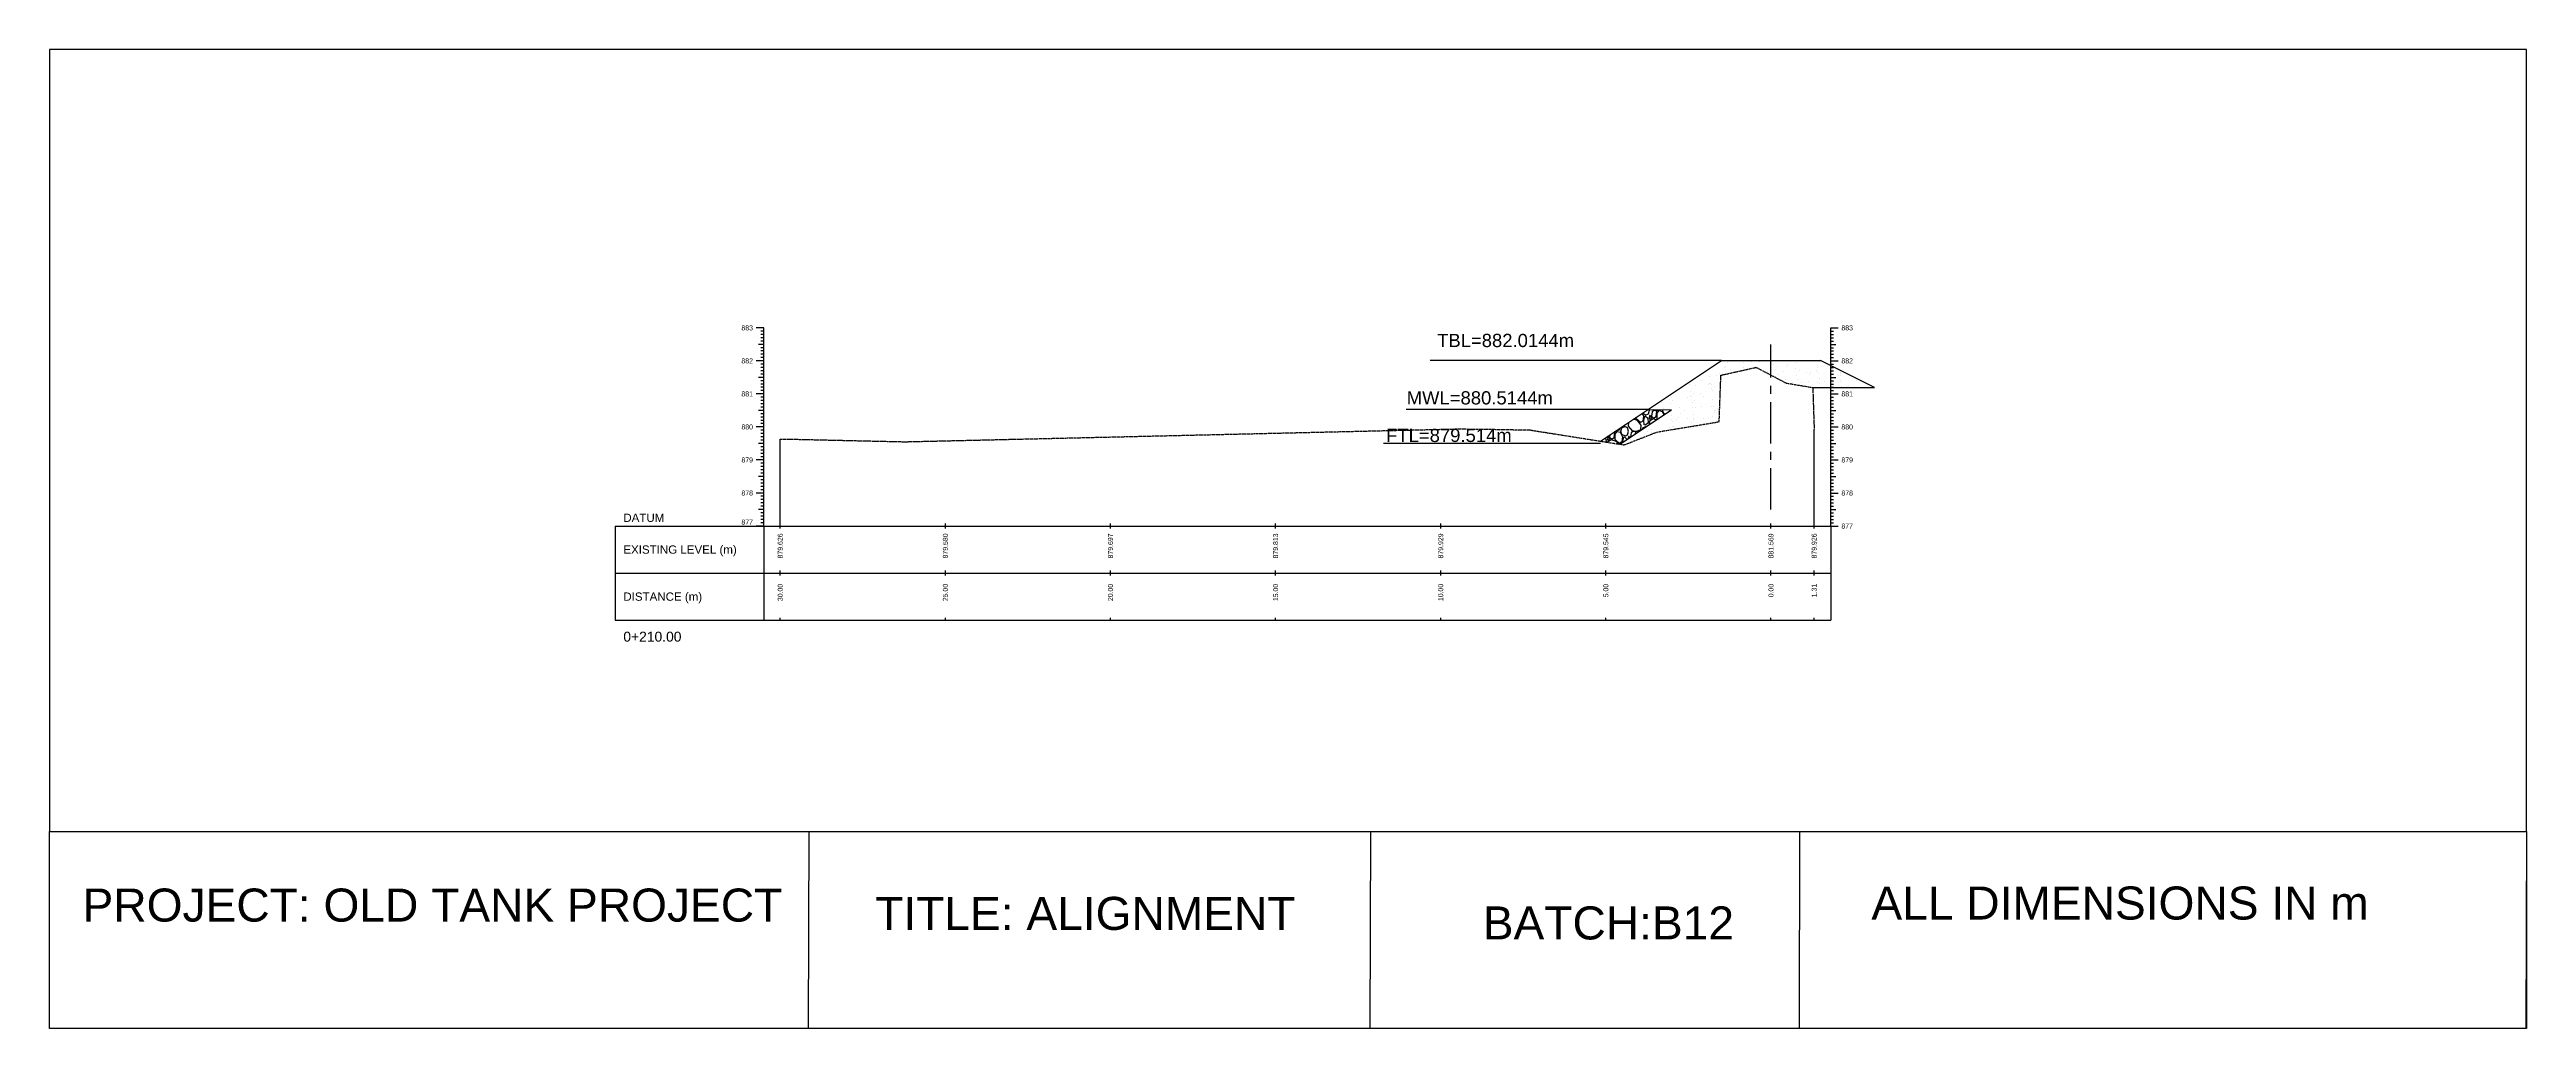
# Model space of a CAD drawing. Header units: millimetres. Extents: x 2640 to 12113, y 6003 to 13668.
# Drawn here: x 3529 to 4279, y 10686 to 10983 of the extents above; entities that cross this region are included whole.
import ezdxf
from ezdxf.enums import TextEntityAlignment as Align

# ---------------------------------------------------------------- set-up
doc = ezdxf.new("R2010")
doc.units = ezdxf.units.MM
doc.linetypes.add('CENTER', pattern=[2, 1.25, -0.25, 0.25, -0.25])
doc.linetypes.add('HIDDEN', pattern=[0.375, 0.25, -0.125])
for name, color, linetype in [('CL', 6, 'CENTER'), ('CS_Drawing', 7, 'Continuous'), ('GL', 3, 'HIDDEN')]:
    doc.layers.add(name, color=color, linetype=linetype)
doc.styles.get("Standard").update_dxf_attribs({"font": 'arial.ttf'})

msp = doc.modelspace()

# ---------------------------------------------------------------- linework, layer by layer
at = {"color": 1}
msp.add_line((4035.284, 10888.388), (3947.118, 10888.388), dxfattribs=at)
for p, q in [((3998.657, 10863.97), (4035.284, 10888.388)), ((4035.284, 10888.388), (4065.284, 10888.388)), ((4081.649, 10880.205), (4065.284, 10888.388)), ((4004.484, 10863.047), (4020.155, 10873.494)), ((4012.98, 10873.519), (4020.155, 10873.494))]:
    msp.add_line(p, q)
at = {"linetype": 'Continuous'}
for p, q in [((4029.68, 10884.307), (4029.68, 10884.307)), ((4031.806, 10883.4), (4031.806, 10883.4)), ((4033.77, 10883.695), (4033.77, 10883.695)), ((4034.574, 10884.467), (4034.574, 10884.467)), ((4035.572, 10884.354), (4035.572, 10884.354)), ((4036.087, 10886.223), (4036.087, 10886.223)), ((4036.516, 10886.691), (4036.516, 10886.691)), ((4037.118, 10887.69), (4037.118, 10887.69)), ((4038.074, 10885.742), (4038.074, 10885.742)), ((4041.933, 10886.406), (4041.933, 10886.406)), ((4042.012, 10887.85), (4042.012, 10887.85)), ((4044.343, 10888.084), (4044.343, 10888.084)), ((4045.541, 10886.471), (4045.541, 10886.471)), ((4046.906, 10888.01), (4046.906, 10888.01)), ((4049.256, 10884.947), (4049.256, 10884.947)), ((4050.883, 10888.361), (4050.883, 10888.361)), ((4051.057, 10887.039), (4051.057, 10887.039)), ((4051.511, 10883.589), (4051.511, 10883.589)), ((4051.515, 10885.581), (4051.515, 10885.581)), ((4051.8, 10888.17), (4051.8, 10888.17)), ((4052.197, 10886.652), (4052.197, 10886.652)), ((4052.54, 10884.042), (4052.54, 10884.042)), ((4054.151, 10885.107), (4054.151, 10885.107)), ((4054.668, 10882.599), (4054.668, 10882.599)), ((4054.857, 10886.57), (4054.857, 10886.57)), ((4055.286, 10887.038), (4055.286, 10887.038)), ((4056.694, 10888.33), (4056.694, 10888.33)), ((4057.779, 10885.931), (4057.779, 10885.931)), ((4057.875, 10887.633), (4057.875, 10887.633)), ((4058.051, 10883.866), (4058.051, 10883.866)), ((4058.225, 10882.544), (4058.225, 10882.544)), ((4059.045, 10885.267), (4059.045, 10885.267)), ((4061.028, 10884.65), (4061.028, 10884.65)), ((4061.857, 10884.14), (4061.857, 10884.14)), ((4062.286, 10884.608), (4062.286, 10884.608)), ((4063.939, 10885.427), (4063.939, 10885.427)), ((4064.047, 10888.273), (4064.047, 10888.273)), ((4064.311, 10886.818), (4064.311, 10886.818)), ((4064.319, 10886.208), (4064.319, 10886.208)), ((4064.493, 10884.886), (4064.493, 10884.886)), ((4064.932, 10882.845), (4064.932, 10882.845)), ((4067.389, 10886.701), (4067.389, 10886.701)), ((4068.833, 10885.587), (4068.833, 10885.587)), ((4070.61, 10883.826), (4070.61, 10883.826)), ((4071.215, 10883.777), (4071.215, 10883.777)), ((4071.293, 10884.897), (4071.293, 10884.897)), ((4071.31, 10884.389), (4071.31, 10884.389)), ((4017.23, 10875.712), (4017.23, 10875.712)), ((4019.542, 10876.652), (4019.542, 10876.652)), ((4019.713, 10875.324), (4019.713, 10875.324)), ((4019.716, 10875.33), (4019.716, 10875.33)), ((4020.139, 10877.126), (4020.139, 10877.126)), ((4020.395, 10876.396), (4020.395, 10876.396)), ((4025.033, 10877.286), (4025.033, 10877.286)), ((4025.538, 10881.059), (4025.538, 10881.059)), ((4025.81, 10878.994), (4025.81, 10878.994)), ((4025.984, 10877.671), (4025.984, 10877.671)), ((4026.073, 10877.376), (4026.073, 10877.376)), ((4026.546, 10875.811), (4026.546, 10875.811)), ((4026.755, 10878.447), (4026.755, 10878.447)), ((4026.975, 10876.279), (4026.975, 10876.279)), ((4027.298, 10880.872), (4027.298, 10880.872)), ((4029, 10878.489), (4029, 10878.489)), ((4029.212, 10882.303), (4029.212, 10882.303)), ((4029.927, 10877.446), (4029.927, 10877.446)), ((4031.317, 10881.017), (4031.317, 10881.017)), ((4031.746, 10881.485), (4031.746, 10881.485)), ((4032.078, 10881.335), (4032.078, 10881.335)), ((4032.193, 10881.032), (4032.193, 10881.032)), ((4032.252, 10880.013), (4032.252, 10880.013)), ((4032.434, 10879.427), (4032.434, 10879.427)), ((4032.706, 10876.563), (4032.706, 10876.563)), ((4033.116, 10880.498), (4033.116, 10880.498)), ((4034.821, 10877.606), (4034.821, 10877.606)), ((4056.663, 10881.832), (4056.663, 10881.832)), ((4059.54, 10881.612), (4059.54, 10881.612)), ((4061.557, 10881.992), (4061.557, 10881.992)), ((4064.25, 10881.774), (4064.25, 10881.774)), ((4064.947, 10881.436), (4064.947, 10881.436)), ((4066.451, 10882.152), (4066.451, 10882.152)), ((4068.857, 10881.711), (4068.857, 10881.711)), ((4069.286, 10882.179), (4069.286, 10882.179)), ((4071.346, 10882.312), (4071.346, 10882.312)), ((4071.487, 10881.712), (4071.487, 10881.712)), ((4071.661, 10880.39), (4071.661, 10880.39)), ((4073.764, 10880.843), (4073.764, 10880.843)), ((4076.24, 10882.472), (4076.24, 10882.472)), ((4004.525, 10867.464), (4004.545, 10867.895)), ((4004.779, 10866.955), (4005.16, 10867.971)), ((4005.16, 10867.971), (4005.985, 10868.352)), ((4005.985, 10868.797), (4005.929, 10868.818)), ((4006.218, 10869.01), (4005.985, 10868.797)), ((4006.874, 10868.035), (4005.985, 10868.352)), ((4007.192, 10866.955), (4006.874, 10868.035)), ((4007.094, 10869.594), (4007.001, 10868.479)), ((4007.001, 10868.48), (4008.335, 10867.019)), ((4009.859, 10870.194), (4008.598, 10870.597)), ((4009.478, 10870.765), (4009.478, 10871.183)), ((4010.748, 10869.623), (4009.478, 10870.765)), ((4010.938, 10868.797), (4009.859, 10870.194)), ((4011.51, 10870.067), (4010.748, 10869.623)), ((4010.875, 10867.464), (4010.938, 10868.797)), ((4011.261, 10872.372), (4011.637, 10871.654)), ((4011.389, 10867.65), (4011.51, 10867.971)), ((4011.446, 10872.289), (4011.393, 10872.46)), ((4012.335, 10871.908), (4011.446, 10872.289)), ((4011.637, 10871.654), (4011.51, 10870.067)), ((4011.51, 10867.971), (4012.335, 10868.352)), ((4012.018, 10871.464), (4011.7, 10870.194)), ((4011.7, 10870.194), (4011.827, 10868.987)), ((4012.335, 10868.797), (4011.827, 10868.987)), ((4012.335, 10871.527), (4012.018, 10871.464)), ((4012.335, 10871.845), (4013.224, 10872.226)), ((4012.335, 10871.527), (4012.97, 10870.956)), ((4013.097, 10869.495), (4012.335, 10868.797)), ((4012.405, 10868.328), (4012.335, 10868.352)), ((4012.97, 10870.956), (4013.097, 10869.495)), ((4013.224, 10872.226), (4013.542, 10873.305)), ((4013.605, 10871.845), (4013.351, 10871.083)), ((4013.351, 10871.083), (4013.542, 10870.638)), ((4013.478, 10870.003), (4013.393, 10868.987)), ((4014.621, 10870.702), (4013.478, 10870.003)), ((4013.542, 10873.305), (4013.479, 10873.517)), ((4013.542, 10870.638), (4014.177, 10870.892)), ((4014.177, 10870.892), (4013.605, 10871.845)), ((4014.304, 10872.797), (4014.113, 10871.527)), ((4014.113, 10871.527), (4014.748, 10870.892)), ((4014.748, 10873.305), (4014.304, 10872.797)), ((4014.553, 10873.513), (4014.685, 10873.369)), ((4015.53, 10870.411), (4014.621, 10870.702)), ((4014.685, 10873.369), (4016.018, 10873.305)), ((4015.129, 10873.305), (4014.748, 10873.305)), ((4014.748, 10870.892), (4015.51, 10871.4)), ((4015.701, 10872.988), (4015.129, 10873.305)), ((4015.51, 10871.4), (4015.7, 10872.988)), ((4015.828, 10872.416), (4016.399, 10873.242)), ((4015.828, 10870.765), (4015.828, 10872.416)), ((4015.927, 10870.676), (4015.828, 10870.765)), ((4016.018, 10873.305), (4016.496, 10873.507)), ((4016.399, 10873.242), (4017.288, 10872.988)), ((4016.506, 10870.29), (4016.506, 10870.29)), ((4017.288, 10872.988), (4017.833, 10871.947)), ((4017.479, 10873.305), (4017.553, 10873.503)), ((4017.796, 10872.289), (4017.479, 10873.305)), ((4017.595, 10873.903), (4017.595, 10873.903)), ((4018.132, 10872.146), (4017.796, 10872.289)), ((4019.459, 10868.076), (4019.459, 10868.076)), ((4019.888, 10873.317), (4019.836, 10873.496)), ((4020.108, 10870.629), (4020.108, 10870.629)), ((4020.17, 10871.88), (4020.17, 10871.88)), ((4020.409, 10868.486), (4020.409, 10868.486)), ((4020.442, 10869.815), (4020.442, 10869.815)), ((4020.616, 10868.493), (4020.616, 10868.493)), ((4021.776, 10870.605), (4021.776, 10870.605)), ((4022.205, 10871.073), (4022.205, 10871.073)), ((4022.489, 10874.063), (4022.489, 10874.063)), ((4022.866, 10872.342), (4022.866, 10872.342)), ((4024.229, 10873.282), (4024.229, 10873.282)), ((4025.002, 10870.789), (4025.002, 10870.789)), ((4026.087, 10869.466), (4026.087, 10869.466)), ((4026.438, 10874.221), (4026.438, 10874.221)), ((4026.71, 10872.156), (4026.71, 10872.156)), ((4026.77, 10870.537), (4026.77, 10870.537)), ((4026.884, 10870.834), (4026.884, 10870.834)), ((4027.383, 10874.223), (4027.383, 10874.223)), ((4029.226, 10874.393), (4029.226, 10874.393)), ((4029.896, 10870.949), (4029.896, 10870.949)), ((4031.229, 10870.853), (4031.229, 10870.853)), ((4032.277, 10874.383), (4032.277, 10874.383)), ((4032.448, 10871.517), (4032.448, 10871.517)), ((4032.978, 10874.498), (4032.978, 10874.498)), ((4033.13, 10872.588), (4033.13, 10872.588)), ((4033.152, 10873.176), (4033.152, 10873.176)), ((4033.546, 10873.381), (4033.546, 10873.381)), ((4033.607, 10869.726), (4033.607, 10869.726)), ((4033.975, 10873.849), (4033.975, 10873.849)), ((3998.839, 10864.091), (3998.828, 10863.943)), ((3999.106, 10864.269), (3999.017, 10863.913)), ((3999.99, 10864.858), (4000.27, 10864.606)), ((4000.27, 10864.606), (4000.349, 10863.702)), ((4000.894, 10865.461), (4000.651, 10864.733)), ((4000.651, 10864.733), (4000.842, 10864.288)), ((4000.778, 10863.653), (4000.776, 10863.634)), ((4001.921, 10864.352), (4000.778, 10863.653)), ((4000.842, 10864.288), (4001.477, 10864.542)), ((4001.477, 10864.542), (4000.916, 10865.476)), ((4001.518, 10865.877), (4001.413, 10865.177)), ((4001.413, 10865.177), (4002.048, 10864.542)), ((4003.509, 10863.844), (4001.921, 10864.352)), ((4002.048, 10864.542), (4002.81, 10865.05)), ((4002.81, 10865.05), (4003, 10866.638)), ((4003.001, 10866.638), (4002.814, 10866.741)), ((4003.128, 10866.066), (4003.699, 10866.892)), ((4003.128, 10864.415), (4003.128, 10866.066)), ((4004.398, 10863.273), (4003.128, 10864.415)), ((4003.148, 10866.964), (4003.318, 10866.955)), ((4003.318, 10866.955), (4004.525, 10867.464)), ((4004.074, 10863.112), (4003.509, 10863.844)), ((4003.699, 10866.892), (4004.588, 10866.638)), ((4005.16, 10863.717), (4004.398, 10863.273)), ((4004.588, 10866.638), (4005.287, 10865.304)), ((4005.096, 10865.939), (4004.779, 10866.955)), ((4005.985, 10865.558), (4005.096, 10865.939)), ((4005.287, 10865.304), (4005.16, 10863.717)), ((4005.668, 10865.114), (4005.35, 10863.844)), ((4005.35, 10863.844), (4005.372, 10863.639)), ((4005.51, 10863.5), (4005.51, 10863.5)), ((4005.664, 10863.09), (4005.664, 10863.09)), ((4005.985, 10865.177), (4005.668, 10865.114)), ((4005.985, 10865.495), (4006.874, 10865.876)), ((4005.985, 10865.177), (4006.62, 10864.606)), ((4006.62, 10864.606), (4006.631, 10864.478)), ((4006.874, 10865.876), (4007.192, 10866.955)), ((4007.255, 10865.495), (4007.001, 10864.733)), ((4007.001, 10864.733), (4007.004, 10864.727)), ((4007.006, 10863.312), (4007.006, 10863.312)), ((4007.512, 10865.066), (4007.255, 10865.495)), ((4007.689, 10864.383), (4007.689, 10864.383)), ((4007.954, 10866.447), (4007.772, 10865.239)), ((4007.906, 10865.131), (4007.906, 10865.131)), ((4008.398, 10866.955), (4007.954, 10866.447)), ((4008.08, 10863.809), (4008.08, 10863.809)), ((4008.335, 10867.019), (4009.668, 10866.955)), ((4008.779, 10866.955), (4008.398, 10866.955)), ((4009.351, 10866.638), (4008.779, 10866.955)), ((4009.305, 10866.261), (4009.35, 10866.638)), ((4009.668, 10866.955), (4010.875, 10867.464)), ((4009.876, 10866.641), (4010.049, 10866.892)), ((4010.049, 10866.892), (4010.191, 10866.852)), ((4012.948, 10866.883), (4012.948, 10866.883)), ((4014.049, 10866.434), (4014.049, 10866.434)), ((4014.174, 10867.473), (4014.174, 10867.473)), ((4019.727, 10867.415), (4019.727, 10867.415))]:
    msp.add_line(p, q, dxfattribs=at)
at = {"color": 85, "true_color": 0x58ba48}
msp.add_line((4062.938, 10880.205), (4081.649, 10880.205), dxfattribs=at)
at = {"color": 4}
msp.add_line((4012.98, 10873.519), (3939.814, 10873.519), dxfattribs=at)
at = {"color": 6}
msp.add_line((3998.657, 10863.265), (3932.991, 10863.265), dxfattribs=at)
for points in [[(3529.04, 10745.787), (4279.04, 10745.787), (4279.04, 10982.546), (3529.04, 10982.546)], [(3529.04, 10745.787), (4279.04, 10745.787), (4279.04, 10686.127), (3529.04, 10686.127)], [(3759.04, 10745.787), (3929.04, 10745.787), (3928.861, 10686.127), (3758.861, 10686.127)], [(4059.04, 10745.787), (4279.04, 10745.787), (4278.889, 10686.127), (4058.889, 10686.127)]]:
    msp.add_lwpolyline(points, close=True)
at = {"layer": 'CL', "ltscale": 10}
msp.add_line((4050.284, 10843.265), (4050.284, 10893.265), dxfattribs=at)
at = {"layer": 'CS_Drawing'}
for p, q in [((3745.284, 10898.265), (3743.034, 10898.265)), ((3745.284, 10898.265), (3743.709, 10898.265)), ((3745.284, 10898.265), (3744.384, 10898.265)), ((3745.284, 10838.265), (3745.284, 10898.265)), ((4068.358, 10898.265), (4070.608, 10898.265)), ((4068.358, 10898.265), (4069.933, 10898.265)), ((4068.358, 10898.265), (4069.258, 10898.265)), ((4068.358, 10838.265), (4068.358, 10898.265)), ((3745.284, 10893.265), (3743.709, 10893.265)), ((3745.284, 10897.265), (3744.384, 10897.265)), ((3745.284, 10896.265), (3744.384, 10896.265)), ((3745.284, 10895.265), (3744.384, 10895.265)), ((3745.284, 10894.265), (3744.384, 10894.265)), ((3745.284, 10893.265), (3744.384, 10893.265)), ((3745.284, 10892.265), (3744.384, 10892.265)), ((3745.284, 10891.265), (3744.384, 10891.265)), ((3745.284, 10890.265), (3744.384, 10890.265)), ((4068.358, 10897.265), (4069.258, 10897.265)), ((4068.358, 10896.265), (4069.258, 10896.265)), ((4068.358, 10895.265), (4069.258, 10895.265)), ((4068.358, 10894.265), (4069.258, 10894.265)), ((4068.358, 10893.265), (4069.933, 10893.265)), ((4068.358, 10893.265), (4069.258, 10893.265)), ((4068.358, 10892.265), (4069.258, 10892.265)), ((4068.358, 10891.265), (4069.258, 10891.265)), ((4068.358, 10890.265), (4069.258, 10890.265)), ((3745.284, 10888.265), (3743.034, 10888.265)), ((3745.284, 10888.265), (3743.709, 10888.265)), ((3745.284, 10883.265), (3743.709, 10883.265)), ((3745.284, 10889.265), (3744.384, 10889.265)), ((3745.284, 10888.265), (3744.384, 10888.265)), ((3745.284, 10887.265), (3744.384, 10887.265)), ((3745.284, 10886.265), (3744.384, 10886.265)), ((3745.284, 10885.265), (3744.384, 10885.265)), ((3745.284, 10884.265), (3744.384, 10884.265)), ((3745.284, 10883.265), (3744.384, 10883.265)), ((4068.358, 10889.265), (4069.258, 10889.265)), ((4068.358, 10888.265), (4070.608, 10888.265)), ((4068.358, 10888.265), (4069.933, 10888.265)), ((4068.358, 10888.265), (4069.258, 10888.265)), ((4068.358, 10887.265), (4069.258, 10887.265)), ((4068.358, 10886.265), (4069.258, 10886.265)), ((4068.358, 10885.265), (4069.258, 10885.265)), ((4068.358, 10884.265), (4069.258, 10884.265)), ((4068.358, 10883.265), (4069.933, 10883.265)), ((4068.358, 10883.265), (4069.258, 10883.265)), ((3745.284, 10878.265), (3743.034, 10878.265)), ((3745.284, 10878.265), (3743.709, 10878.265)), ((3745.284, 10882.265), (3744.384, 10882.265)), ((3745.284, 10881.265), (3744.384, 10881.265)), ((3745.284, 10880.265), (3744.384, 10880.265)), ((3745.284, 10879.265), (3744.384, 10879.265)), ((3745.284, 10878.265), (3744.384, 10878.265)), ((3745.284, 10877.265), (3744.384, 10877.265)), ((3745.284, 10876.265), (3744.384, 10876.265)), ((3745.284, 10875.265), (3744.384, 10875.265)), ((4068.358, 10882.265), (4069.258, 10882.265)), ((4068.358, 10881.265), (4069.258, 10881.265)), ((4068.358, 10880.265), (4069.258, 10880.265)), ((4068.358, 10879.265), (4069.258, 10879.265)), ((4068.358, 10878.265), (4070.608, 10878.265)), ((4068.358, 10878.265), (4069.933, 10878.265)), ((4068.358, 10878.265), (4069.258, 10878.265)), ((4068.358, 10877.265), (4069.258, 10877.265)), ((4068.358, 10876.265), (4069.258, 10876.265)), ((4068.358, 10875.265), (4069.258, 10875.265)), ((3745.284, 10868.265), (3743.034, 10868.265)), ((3745.284, 10873.265), (3743.709, 10873.265)), ((3745.284, 10868.265), (3743.709, 10868.265)), ((3745.284, 10874.265), (3744.384, 10874.265)), ((3745.284, 10873.265), (3744.384, 10873.265)), ((3745.284, 10872.265), (3744.384, 10872.265)), ((3745.284, 10871.265), (3744.384, 10871.265)), ((3745.284, 10870.265), (3744.384, 10870.265)), ((3745.284, 10869.265), (3744.384, 10869.265)), ((3745.284, 10868.265), (3744.384, 10868.265)), ((4063.358, 10838.265), (4063.358, 10867.525)), ((4068.358, 10874.265), (4069.258, 10874.265)), ((4068.358, 10873.265), (4069.933, 10873.265)), ((4068.358, 10873.265), (4069.258, 10873.265)), ((4068.358, 10872.265), (4069.258, 10872.265)), ((4068.358, 10871.265), (4069.258, 10871.265)), ((4068.358, 10870.265), (4069.258, 10870.265)), ((4068.358, 10869.265), (4069.258, 10869.265)), ((4068.358, 10868.265), (4070.608, 10868.265)), ((4068.358, 10868.265), (4069.933, 10868.265)), ((4068.358, 10868.265), (4069.258, 10868.265)), ((3745.284, 10863.265), (3743.709, 10863.265)), ((3745.284, 10867.265), (3744.384, 10867.265)), ((3745.284, 10866.265), (3744.384, 10866.265)), ((3745.284, 10865.265), (3744.384, 10865.265)), ((3745.284, 10864.265), (3744.384, 10864.265)), ((3745.284, 10863.265), (3744.384, 10863.265)), ((3745.284, 10862.265), (3744.384, 10862.265)), ((3745.284, 10861.265), (3744.384, 10861.265)), ((3745.284, 10860.265), (3744.384, 10860.265)), ((3750.284, 10838.265), (3750.284, 10864.525)), ((4068.358, 10867.265), (4069.258, 10867.265)), ((4068.358, 10866.265), (4069.258, 10866.265)), ((4068.358, 10865.265), (4069.258, 10865.265)), ((4068.358, 10864.265), (4069.258, 10864.265)), ((4068.358, 10863.265), (4069.933, 10863.265)), ((4068.358, 10863.265), (4069.258, 10863.265)), ((4068.358, 10862.265), (4069.258, 10862.265)), ((4068.358, 10861.265), (4069.258, 10861.265)), ((4068.358, 10860.265), (4069.258, 10860.265)), ((3745.284, 10858.265), (3743.034, 10858.265)), ((3745.284, 10858.265), (3743.709, 10858.265)), ((3745.284, 10853.265), (3743.709, 10853.265)), ((3745.284, 10859.265), (3744.384, 10859.265)), ((3745.284, 10858.265), (3744.384, 10858.265)), ((3745.284, 10857.265), (3744.384, 10857.265)), ((3745.284, 10856.265), (3744.384, 10856.265)), ((3745.284, 10855.265), (3744.384, 10855.265)), ((3745.284, 10854.265), (3744.384, 10854.265)), ((3745.284, 10853.265), (3744.384, 10853.265)), ((4068.358, 10859.265), (4069.258, 10859.265)), ((4068.358, 10858.265), (4070.608, 10858.265)), ((4068.358, 10858.265), (4069.933, 10858.265)), ((4068.358, 10858.265), (4069.258, 10858.265)), ((4068.358, 10857.265), (4069.258, 10857.265)), ((4068.358, 10856.265), (4069.258, 10856.265)), ((4068.358, 10855.265), (4069.258, 10855.265)), ((4068.358, 10854.265), (4069.258, 10854.265)), ((4068.358, 10853.265), (4069.933, 10853.265)), ((4068.358, 10853.265), (4069.258, 10853.265)), ((3745.284, 10848.265), (3743.034, 10848.265)), ((3745.284, 10848.265), (3743.709, 10848.265)), ((3745.284, 10852.265), (3744.384, 10852.265)), ((3745.284, 10851.265), (3744.384, 10851.265)), ((3745.284, 10850.265), (3744.384, 10850.265)), ((3745.284, 10849.265), (3744.384, 10849.265)), ((3745.284, 10848.265), (3744.384, 10848.265)), ((3745.284, 10847.265), (3744.384, 10847.265)), ((3745.284, 10846.265), (3744.384, 10846.265)), ((3745.284, 10845.265), (3744.384, 10845.265)), ((4068.358, 10852.265), (4069.258, 10852.265)), ((4068.358, 10851.265), (4069.258, 10851.265)), ((4068.358, 10850.265), (4069.258, 10850.265)), ((4068.358, 10849.265), (4069.258, 10849.265)), ((4068.358, 10848.265), (4070.608, 10848.265)), ((4068.358, 10848.265), (4069.933, 10848.265)), ((4068.358, 10848.265), (4069.258, 10848.265)), ((4068.358, 10847.265), (4069.258, 10847.265)), ((4068.358, 10846.265), (4069.258, 10846.265)), ((4068.358, 10845.265), (4069.258, 10845.265)), ((3700.284, 10838.265), (3745.284, 10838.265)), ((3700.284, 10838.265), (3700.284, 10809.765)), ((3745.284, 10838.265), (3743.034, 10838.265)), ((3745.284, 10843.265), (3743.709, 10843.265)), ((3745.284, 10838.265), (3743.709, 10838.265)), ((3745.284, 10844.265), (3744.384, 10844.265)), ((3745.284, 10843.265), (3744.384, 10843.265)), ((3745.284, 10842.265), (3744.384, 10842.265)), ((3745.284, 10841.265), (3744.384, 10841.265)), ((3745.284, 10840.265), (3744.384, 10840.265)), ((3745.284, 10839.265), (3744.384, 10839.265)), ((3745.284, 10838.265), (3744.384, 10838.265)), ((3745.284, 10838.265), (4068.358, 10838.265)), ((3745.284, 10838.265), (3745.284, 10809.765)), ((3750.284, 10837.515), (3750.284, 10839.015)), ((3800.284, 10837.515), (3800.284, 10839.015)), ((3850.284, 10837.515), (3850.284, 10839.015)), ((3900.284, 10837.515), (3900.284, 10839.015)), ((3950.284, 10837.515), (3950.284, 10839.015)), ((4000.284, 10837.515), (4000.284, 10839.015)), ((4050.284, 10837.515), (4050.284, 10839.015)), ((4063.358, 10837.515), (4063.358, 10839.015)), ((4068.358, 10844.265), (4069.258, 10844.265)), ((4068.358, 10843.265), (4069.933, 10843.265)), ((4068.358, 10843.265), (4069.258, 10843.265)), ((4068.358, 10842.265), (4069.258, 10842.265)), ((4068.358, 10841.265), (4069.258, 10841.265)), ((4068.358, 10840.265), (4069.258, 10840.265)), ((4068.358, 10839.265), (4069.258, 10839.265)), ((4068.358, 10838.265), (4070.608, 10838.265)), ((4068.358, 10838.265), (4069.933, 10838.265)), ((4068.358, 10838.265), (4069.258, 10838.265)), ((4068.358, 10838.265), (4068.358, 10809.765)), ((3700.284, 10824.015), (3745.284, 10824.015)), ((3745.284, 10824.015), (4068.358, 10824.015)), ((3745.284, 10824.015), (4068.358, 10824.015)), ((3750.284, 10823.265), (3750.284, 10824.765)), ((3800.284, 10823.265), (3800.284, 10824.765)), ((3850.284, 10823.265), (3850.284, 10824.765)), ((3900.284, 10823.265), (3900.284, 10824.765)), ((3950.284, 10823.265), (3950.284, 10824.765)), ((4000.284, 10823.265), (4000.284, 10824.765)), ((4050.284, 10823.265), (4050.284, 10824.765)), ((4063.358, 10823.265), (4063.358, 10824.765)), ((3700.284, 10809.765), (3745.284, 10809.765)), ((3745.284, 10809.765), (4068.358, 10809.765)), ((3750.284, 10809.765), (3750.284, 10810.515)), ((3800.284, 10809.765), (3800.284, 10810.515)), ((3850.284, 10809.765), (3850.284, 10810.515)), ((3900.284, 10809.765), (3900.284, 10810.515)), ((3950.284, 10809.765), (3950.284, 10810.515)), ((4000.284, 10809.765), (4000.284, 10810.515)), ((4050.284, 10809.765), (4050.284, 10810.515)), ((4063.358, 10809.765), (4063.358, 10810.515))]:
    msp.add_line(p, q, dxfattribs=at)
at = {"layer": 'GL'}
msp.add_lwpolyline([(3750.284, 10864.525), (3752.77, 10864.585), (3788.054, 10863.785), (3955.141, 10867.665), (3962.832, 10867.615), (3977.344, 10867.345), (4005.818, 10862.835), (4015.816, 10866.735), (4033.968, 10869.735), (4034.605, 10869.925), (4035.124, 10883.935), (4045.777, 10886.315), (4050.284, 10883.955), (4054.845, 10881.565), (4062.938, 10880.205), (4063.358, 10867.525)], dxfattribs=at)

# ---------------------------------------------------------------- texts
at = {"color": 1, "insert": (3990.656, 10896.456), "char_height": 4, "attachment_point": 3}
msp.add_mtext_dynamic_manual_height_columns('TBL=882.0144m', width=39.40702, gutter_width=20, heights=[0], dxfattribs=at)
at = {"color": 4, "insert": (3984.238, 10879.079), "char_height": 4, "attachment_point": 3}
msp.add_mtext_dynamic_manual_height_columns('MWL=880.5144m', width=39.40702, gutter_width=20, heights=[0], dxfattribs=at)
at = {"color": 6, "insert": (3971.78, 10867.706), "char_height": 4, "attachment_point": 3}
msp.add_mtext_dynamic_manual_height_columns('FTL=879.514m', width=39.40702, gutter_width=20, heights=[0], dxfattribs=at)
at = {"char_height": 10, "attachment_point": 1}
for s, insert in [('PROJECT: OLD TANK PROJECT', (3539.04, 10728.487)), ('TITLE: ALIGNMENT', (3779.04, 10725.972)), ('ALL DIMENSIONS IN m', (4080.691, 10729.108)), ('BATCH:B12', (3963.017, 10723.084))]:
    msp.add_mtext_dynamic_manual_height_columns(s, width=240, gutter_width=500, heights=[0], dxfattribs=dict(at, insert=insert))
at = {"layer": 'CS_Drawing'}
for s, p in [('883', (3742.034, 10898.265)), ('882', (3742.034, 10888.265)), ('881', (3742.034, 10878.265)), ('880', (3742.034, 10868.265)), ('879', (3742.034, 10858.265)), ('878', (3742.034, 10848.265))]:
    msp.add_text(s, height=1.5, dxfattribs=at).set_placement(p, align=Align.MIDDLE_RIGHT)
for s, height, p in [('883', 1.5, (4071.608, 10898.265)), ('882', 1.5, (4071.608, 10888.265)), ('881', 1.5, (4071.608, 10878.265)), ('880', 1.5, (4071.608, 10868.265)), ('879', 1.5, (4071.608, 10858.265)), ('878', 1.5, (4071.608, 10848.265)), ('DATUM', 2.5, (3702.784, 10840.765)), ('877', 1.5, (4071.608, 10838.265)), ('877', 1.5, (4071.608, 10838.265)), ('EXISTING LEVEL (m)', 2.5, (3702.784, 10831.14)), ('DISTANCE (m)', 2.5, (3702.784, 10816.89)), ('0+210.00', 3, (3702.784, 10804.765))]:
    msp.add_text(s, height=height, dxfattribs=at).set_placement(p, align=Align.MIDDLE_LEFT)
msp.add_text('877', height=1.5, dxfattribs=at).set_placement((3742.034, 10838.715), align=Align.RIGHT)
for s, p in [('879.626', (3750.284, 10836.015)), ('879.580', (3800.284, 10836.015)), ('879.697', (3850.284, 10836.015)), ('879.813', (3900.284, 10836.015)), ('879.929', (3950.284, 10836.015)), ('879.545', (4000.284, 10836.015)), ('881.569', (4050.284, 10836.015)), ('879.926', (4063.358, 10836.015)), ('30.00', (3750.284, 10820.765)), ('25.00', (3800.284, 10820.765)), ('20.00', (3850.284, 10820.765)), ('15.00', (3900.284, 10820.765)), ('10.00', (3950.284, 10820.765)), ('5.00', (4000.284, 10820.765)), ('0.00', (4050.284, 10820.765)), ('1.31', (4063.358, 10820.765))]:
    msp.add_text(s, height=1.5, rotation=90, dxfattribs=at).set_placement(p, align=Align.MIDDLE_RIGHT)

doc.saveas('drawing.dxf')
